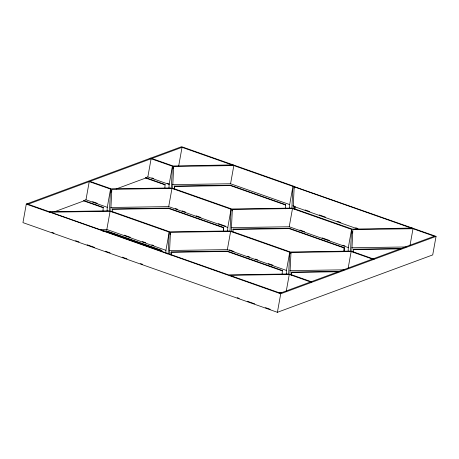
<?xml version="1.0" encoding="UTF-8"?>
<svg xmlns="http://www.w3.org/2000/svg" width="459" height="459" viewBox="0 0 459 459"><rect width="100%" height="100%" fill="white"/><g stroke="black" fill="none" stroke-linecap="round" stroke-linejoin="round"><path stroke-width="0.69" d="M412.406 228.043L352.242 229.139L293.146 208.311L294.202 186.612L436.05 236.379L432.717 254.911L277.397 312.304L22.95 222.621L26.283 204.089L181.603 146.696L294.833 186.606M436.05 236.379L280.73 293.771L49.945 212.196L110.103 211.266L169.205 232.099L168.137 253.85L167.501 253.861M102.982 211.553L103.189 207.365L83.888 200.56L83.825 200.91L54.288 211.828M107.102 210.807L107.274 207.302L110.55 189.091L89.241 181.609L28.022 204.232M110.55 189.091L109.489 210.819L49.325 211.742L26.932 203.848M112.352 212.075L112.553 208.925L168.625 208.093L223.705 227.509L223.539 230.997M161.769 251.796L161.838 250.367L106.758 230.952L102.495 231.02M164.85 188.689L165.056 184.501L145.755 177.696L145.692 178.052L116.156 188.965M165.791 253.081L165.928 250.31L169.205 232.099M168.935 188.643L169.142 184.438L172.418 166.227L150.024 158.366M172.418 166.227L171.356 187.955L111.198 188.85L89.889 181.368L182.039 147.316L411.757 228.255M170.467 232.311L169.405 254.062L228.502 274.895L288.665 273.966L289.727 252.243L230.625 231.411L170.467 232.311L170.088 234.411M172.555 184.621L230.561 183.755L233.832 165.573L173.686 166.439L172.624 188.167L231.72 208.994L291.878 208.099L292.934 186.406L289.663 204.588L289.491 208.088M171.006 255.078L171.207 251.934L227.28 251.096L282.36 270.512L282.124 274.356M174.225 189.211L174.42 186.067L230.493 185.229L285.578 204.645L285.372 208.834M171.069 254.728L171.207 251.934M174.254 189.556L174.42 186.067M223.476 231.347L223.705 227.509M227.624 230.952L227.796 227.446L231.072 209.235L171.976 188.408L111.818 189.303L110.757 211.025L169.853 231.858L230.011 230.963L231.072 209.235M233.229 164.89L173.066 165.986L150.678 158.097M232.34 209.447L231.279 231.17L290.375 252.002L350.533 251.107L351.594 229.38L292.498 208.552L232.34 209.447L232.088 210.847M232.937 231.864L233.074 229.07L289.147 228.238L344.227 247.653L344.061 251.142M286.278 273.954L286.45 270.454L289.727 252.243M372.456 259.065L351.146 251.555L290.989 252.456L289.927 274.178L311.236 281.688M291.528 275.222L291.729 272.078L340.704 271.349M294.764 208.937L294.93 206.441L292.922 205.735M291.591 274.872L291.729 272.078M294.793 209.304L294.93 206.441M343.998 251.492L344.227 247.653M348.146 251.096L348.318 247.59L351.594 229.38M353.396 252.364L353.596 249.214L402.572 248.485M83.888 200.56L85.971 199.791L89.241 181.609M103.189 207.365L103.126 207.715L83.825 200.91M111.313 192.103L111.692 190.003M98.943 229.598L106.827 229.477L110.103 211.266M103.849 231.347L106.695 231.307L106.758 230.952M112.553 208.925L112.489 209.281L168.562 208.443L223.642 227.859M145.755 177.696L147.838 176.927L151.109 158.751M165.056 184.501L164.993 184.851L145.692 178.052M173.307 168.539L173.686 166.439M110.688 207.479L168.7 206.619L171.976 188.408M168.562 208.443L168.625 208.093M161.838 250.367L161.775 250.723L106.695 231.307M178.706 165.854L182.039 147.316M174.357 186.417L230.429 185.579L230.493 185.229M169.342 250.488L227.348 249.621L230.625 231.411M171.144 252.284L227.216 251.452L227.28 251.096M233.074 229.07L233.011 229.425L289.084 228.588L344.164 248.003M285.578 204.645L285.515 204.995L230.429 185.579M293.944 188.219L294.196 186.819M231.21 227.624L289.216 226.763L292.498 208.552M289.084 228.588L289.147 228.238M282.36 270.512L282.296 270.867L227.216 251.452M277.397 312.304L280.73 293.771M290.736 253.856L290.989 252.456M286.255 291.23L289.279 274.419L311.667 282.342M352.231 233.092L352.483 231.692M348.123 268.366L351.146 251.555M353.596 249.214L353.533 249.57L401.086 248.858M409.99 245.508L413.014 228.725L435.402 236.614M434.312 236.236L280.294 293.146L229.752 275.337L289.279 274.419M413.014 228.725L352.856 229.592L351.801 251.314L374.183 259.237M351.732 247.768L406.158 246.959M289.864 270.632L344.29 269.823M291.666 272.428L339.218 271.722M278.114 292.744L281.7 292.693M49.325 211.742L168.149 253.62M305.103 209.929L309.831 211.599M319.28 214.927L325.362 217.073M337.514 221.353L340.888 222.546M355.742 227.779L357.768 228.496M230.561 183.755L289.663 204.588M294.867 206.797L358.427 229.196M151.814 177.862L153.811 178.568M167.128 183.261L169.124 183.961M299.939 230.074L304.644 231.726M322.103 237.882L329.493 240.487M342.925 245.221L344.939 245.932M147.838 176.927L169.142 184.438M289.216 226.763L348.318 247.59M175.39 208.506L177.403 209.218M182.108 210.876L185.465 212.058M196.211 215.845L200.91 217.503M218.369 223.653L225.759 226.258M168.7 206.619L227.796 227.446M92.609 201.662L97.268 203.308M229.345 249.857L234.044 251.515M247.476 256.248L249.489 256.96M255.537 259.088L257.551 259.8M268.291 263.586L272.996 265.239M85.971 199.791L107.274 207.302M227.348 249.621L286.45 270.454M124.269 235.157L130.31 237.286M142.399 241.549L145.755 242.731M151.803 244.859L153.817 245.571M106.827 229.477L165.928 250.31M26.283 204.089L49.933 212.425M51.936 232.369L53.967 233.086M75.603 240.711L78.982 241.904M87.095 244.762L94.537 247.384M105.352 251.199L110.085 252.863M122.26 257.155L126.988 258.824M140.511 263.592L142.542 264.304M237.177 297.661L239.202 298.373M247.292 301.224L254.711 303.841M265.497 307.639L270.219 309.303"/></g></svg>
